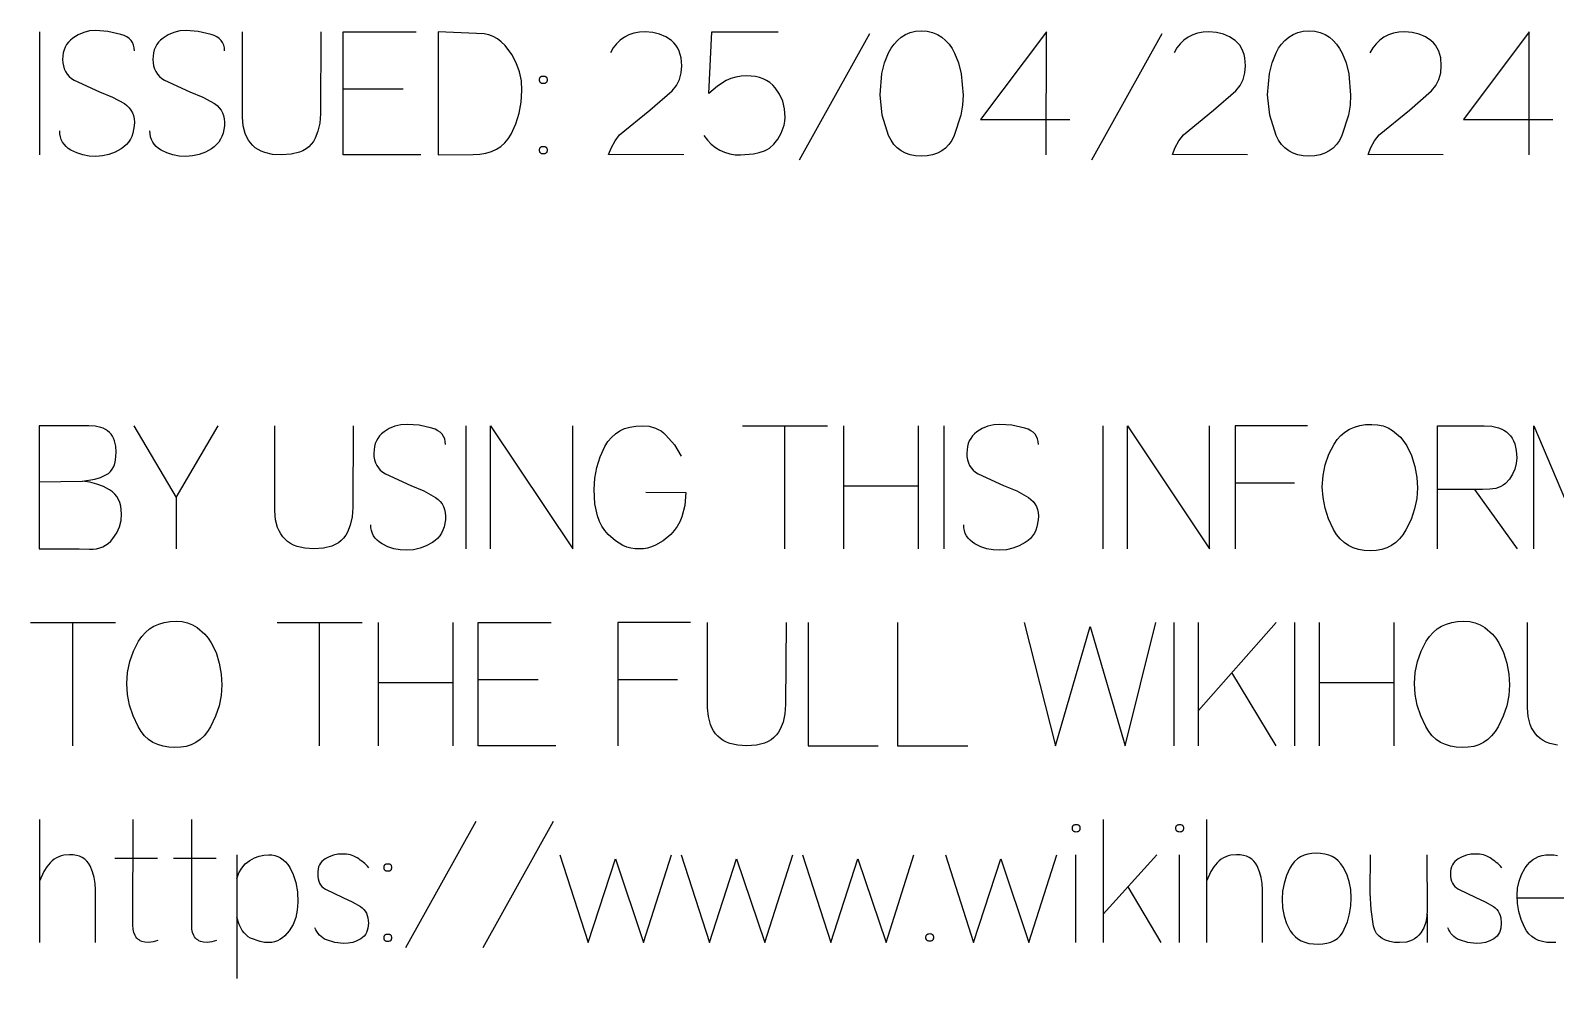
# Model space of a CAD drawing. Extents: x -1220 to 1220, y -1930 to 4067.
# Drawn here: x -704 to 213, y 2787 to 3357 of the extents above; entities that cross this region are included whole.
import ezdxf

# ---------------------------------------------------------------- set-up
doc = ezdxf.new("R2010")
doc.units = 0
doc.layers.add('TC', color=220, linetype='CONTINUOUS')

msp = doc.modelspace()

# ---------------------------------------------------------------- linework, layer by layer
at = {"layer": 'TC'}
for p, q in [((-698.19, 3355.9, 0), (-698.19, 3281.9, 0)), ((-199.11, 3354.74, 0), (-241.5, 3278.83, 0)), ((-23.31, 3354.74, 0), (-65.7, 3278.83, 0)), ((-479.57, 3321.54, 0), (-515.72, 3321.54, 0)), ((-132.3, 3303.25, 0), (-78.6, 3303.25, 0)), ((158.1, 3303.25, 0), (211.8, 3303.25, 0)), ((-441.83, 3119.1, 0), (-441.83, 3045.1, 0)), ((-275.54, 3119.1, 0), (-224.38, 3119.1, 0)), ((-250.28, 3119.1, 0), (-250.28, 3045.1, 0)), ((-214.76, 3119.1, 0), (-214.76, 3045.1, 0)), ((-169.62, 3045.1, 0), (-169.62, 3119.1, 0)), ((-154.5, 3119.1, 0), (-154.5, 3045.1, 0)), ((-58.83, 3119.1, 0), (-58.83, 3045.1, 0)), ((-169.62, 3082.84, 0), (-214.76, 3082.84, 0)), ((56.51, 3084.64, 0), (20.78, 3084.64, 0)), ((-616.15, 3075.86, 0), (-616.15, 3045.1, 0)), ((164.65, 3080.72, 0), (190.45, 3044.99, 0)), ((-703.68, 3000.7, 0), (-652.52, 3000.7, 0)), ((-678.42, 3000.7, 0), (-678.42, 2926.7, 0)), ((-555.37, 3000.7, 0), (-504.2, 3000.7, 0)), ((-530.1, 3000.7, 0), (-530.1, 2926.7, 0)), ((-494.58, 3000.7, 0), (-494.58, 2926.7, 0)), ((-449.44, 2926.7, 0), (-449.44, 3000.7, 0)), ((-16.12, 3000.7, 0), (-16.12, 2926.7, 0)), ((-1.32, 2947.95, 0), (45.41, 3000.7, 0)), ((-1.32, 2926.7, 0), (-1.32, 3000.7, 0)), ((56.4, 3000.7, 0), (56.4, 2926.7, 0)), ((71.31, 3000.7, 0), (71.31, 2926.7, 0)), ((116.45, 2926.7, 0), (116.45, 3000.7, 0)), ((-449.44, 2964.44, 0), (-494.58, 2964.44, 0)), ((-398.38, 2966.34, 0), (-434.54, 2966.34, 0)), ((-314.66, 2966.24, 0), (-350.39, 2966.24, 0)), ((45.41, 2926.7, 0), (18.77, 2970.68, 0)), ((116.45, 2964.44, 0), (71.31, 2964.44, 0)), ((-698.29, 2882.3, 0), (-698.29, 2808.3, 0)), ((-435.8, 2881.14, 0), (-478.2, 2805.23, 0)), ((-389.29, 2881.14, 0), (-431.68, 2805.23, 0)), ((-58.51, 2882.3, 0), (-58.51, 2808.3, 0)), ((3.54, 2882.3, 0), (3.54, 2808.3, 0)), ((-627.25, 2858.83, 0), (-652.94, 2858.83, 0)), ((-591.94, 2858.83, 0), (-617.63, 2858.83, 0)), ((-579.68, 2861.16, 0), (-579.68, 2786.73, 0)), ((-75.21, 2861.16, 0), (-75.21, 2808.3, 0)), ((-26.37, 2861.16, 0), (-58.51, 2825.42, 0)), ((-12.95, 2861.16, 0), (-12.95, 2808.3, 0)), ((-43.71, 2841.81, 0), (-23.84, 2808.3, 0)), ((136.22, 2825.32, 0), (136.22, 2808.3, 0))]:
    msp.add_line(p, q, dxfattribs=at)
for points in [[(-641.21, 3344.59), (-641.33, 3346.38), (-641.72, 3348.02), (-642.35, 3349.49), (-643.24, 3350.8), (-644.39, 3351.95), (-645.79, 3352.93), (-647.44, 3353.76), (-649.35, 3354.42), (-657.12, 3356.16), (-664.36, 3356.74), (-668.12, 3356.46), (-671.68, 3355.61), (-675.04, 3354.19), (-678.21, 3352.2), (-679.64, 3351.03), (-680.89, 3349.73), (-681.94, 3348.32), (-682.81, 3346.78), (-683.48, 3345.12), (-683.96, 3343.34), (-684.34, 3339.41), (-684.23, 3337.34), (-683.9, 3335.42), (-683.36, 3333.64), (-682.59, 3332.01), (-681.61, 3330.52), (-680.41, 3329.18), (-679, 3327.98), (-677.36, 3326.93), (-662.14, 3319.96), (-654.29, 3316.68), (-647.23, 3312.77), (-645.68, 3311.63), (-644.37, 3310.34), (-643.28, 3308.9), (-642.42, 3307.3), (-641.8, 3305.54), (-641.41, 3303.63), (-641.24, 3301.56), (-641.31, 3299.34), (-642.08, 3295.03), (-642.76, 3293.1), (-643.64, 3291.31), (-644.72, 3289.66), (-645.99, 3288.16), (-647.46, 3286.81), (-649.14, 3285.6), (-652.75, 3283.65), (-656.51, 3282.24), (-660.41, 3281.38), (-664.46, 3281.05), (-668.45, 3281.25), (-672.26, 3281.95), (-675.9, 3283.15), (-679.37, 3284.86), (-680.96, 3285.89), (-682.33, 3287.05), (-683.49, 3288.31), (-684.44, 3289.7), (-685.18, 3291.19), (-685.71, 3292.81), (-686.03, 3294.54), (-686.14, 3296.38)], [(-586.98, 3344.59), (-587.1, 3346.38), (-587.48, 3348.02), (-588.12, 3349.49), (-589.01, 3350.8), (-590.16, 3351.95), (-591.55, 3352.93), (-593.21, 3353.76), (-595.12, 3354.42), (-602.89, 3356.16), (-610.13, 3356.74), (-613.89, 3356.46), (-617.45, 3355.61), (-620.81, 3354.19), (-623.98, 3352.2), (-625.41, 3351.03), (-626.66, 3349.73), (-627.71, 3348.32), (-628.57, 3346.78), (-629.25, 3345.12), (-629.72, 3343.34), (-630.11, 3339.41), (-630, 3337.34), (-629.67, 3335.42), (-629.13, 3333.64), (-628.36, 3332.01), (-627.38, 3330.52), (-626.18, 3329.18), (-624.77, 3327.98), (-623.13, 3326.93), (-607.91, 3319.96), (-600.06, 3316.68), (-593, 3312.77), (-591.45, 3311.63), (-590.13, 3310.34), (-589.05, 3308.9), (-588.19, 3307.3), (-587.57, 3305.54), (-587.17, 3303.63), (-587.01, 3301.56), (-587.08, 3299.34), (-587.85, 3295.03), (-588.53, 3293.1), (-589.41, 3291.31), (-590.48, 3289.66), (-591.76, 3288.16), (-593.23, 3286.81), (-594.9, 3285.6), (-598.52, 3283.65), (-602.28, 3282.24), (-606.18, 3281.38), (-610.23, 3281.05), (-614.22, 3281.25), (-618.03, 3281.95), (-621.67, 3283.15), (-625.14, 3284.86), (-626.72, 3285.89), (-628.1, 3287.05), (-629.26, 3288.31), (-630.21, 3289.7), (-630.95, 3291.19), (-631.48, 3292.81), (-631.8, 3294.54), (-631.9, 3296.38)], [(-529.04, 3355.9), (-529.36, 3306.64), (-529.75, 3301.05), (-530.79, 3296.14), (-532.49, 3291.91), (-533.59, 3290.04), (-534.86, 3288.35), (-536.29, 3286.84), (-537.96, 3285.53), (-539.85, 3284.42), (-541.97, 3283.51), (-546.89, 3282.3), (-552.72, 3281.9), (-558.11, 3282.26), (-562.79, 3283.33), (-564.87, 3284.13), (-566.78, 3285.11), (-568.51, 3286.27), (-570.06, 3287.61), (-571.44, 3289.12), (-572.65, 3290.82), (-573.67, 3292.69), (-574.53, 3294.74), (-575.71, 3299.38), (-576.19, 3304.73), (-576.19, 3355.9)], [(-469, 3281.9), (-515.72, 3281.9), (-515.72, 3355.9), (-471.75, 3355.9)], [(-310.85, 3282), (-355.99, 3282.11), (-354.34, 3286.46), (-352.13, 3290.44), (-349.37, 3294.02), (-331.25, 3308.86), (-317.83, 3320.48), (-315.28, 3323.73), (-313.47, 3327.33), (-312.38, 3331.29), (-312.01, 3335.6), (-312.4, 3340.27), (-312.89, 3342.39), (-313.57, 3344.35), (-314.45, 3346.17), (-315.52, 3347.83), (-316.79, 3349.35), (-318.25, 3350.72), (-321.57, 3352.99), (-325.31, 3354.6), (-329.45, 3355.58), (-334, 3355.9), (-337.52, 3355.7), (-340.78, 3355.11), (-343.78, 3354.13), (-346.53, 3352.75), (-349.02, 3350.99), (-351.25, 3348.82), (-353.22, 3346.27), (-354.93, 3343.32)], [(-298.69, 3293.63), (-296.57, 3290.88), (-294.26, 3288.5), (-291.77, 3286.48), (-289.1, 3284.83), (-286.25, 3283.55), (-283.21, 3282.63), (-280, 3282.08), (-276.6, 3281.9), (-268.88, 3282.53), (-265.42, 3283.33), (-262.22, 3284.44), (-260.7, 3285.18), (-259.26, 3286.09), (-256.59, 3288.4), (-254.23, 3291.37), (-252.18, 3295.01), (-250.43, 3299.82), (-250, 3302.18), (-249.85, 3304.52), (-250.22, 3309.6), (-251.33, 3314.25), (-253.18, 3318.48), (-255.77, 3322.28), (-257.34, 3323.97), (-259.06, 3325.43), (-260.96, 3326.66), (-263.01, 3327.67), (-265.24, 3328.46), (-267.63, 3329.02), (-272.9, 3329.47), (-276.29, 3329.29), (-279.48, 3328.76), (-282.47, 3327.87), (-285.27, 3326.62), (-290.58, 3323.29), (-295.73, 3318.79), (-293.94, 3355.9), (-253.98, 3355.9)], [(-92.87, 3281.9), (-92.76, 3356), (-132.3, 3303.25)], [(28.18, 3282), (-16.96, 3282.11), (-15.31, 3286.46), (-13.11, 3290.44), (-10.34, 3294.02), (7.77, 3308.86), (21.2, 3320.48), (23.74, 3323.73), (25.56, 3327.33), (26.65, 3331.29), (27.01, 3335.6), (26.62, 3340.27), (26.14, 3342.39), (25.45, 3344.35), (24.58, 3346.17), (23.5, 3347.83), (22.24, 3349.35), (20.78, 3350.72), (17.45, 3352.99), (13.72, 3354.6), (9.58, 3355.58), (5.02, 3355.9), (1.51, 3355.7), (-1.76, 3355.11), (-4.76, 3354.13), (-7.5, 3352.75), (-9.99, 3350.99), (-12.22, 3348.82), (-14.19, 3346.27), (-15.91, 3343.32)], [(145.94, 3282), (100.8, 3282.11), (102.45, 3286.46), (104.66, 3290.44), (107.42, 3294.02), (125.54, 3308.86), (138.96, 3320.48), (141.51, 3323.73), (143.32, 3327.33), (144.41, 3331.29), (144.78, 3335.6), (144.39, 3340.27), (143.9, 3342.39), (143.22, 3344.35), (142.34, 3346.17), (141.27, 3347.83), (140, 3349.35), (138.54, 3350.72), (135.22, 3352.99), (131.48, 3354.6), (127.34, 3355.58), (122.79, 3355.9), (119.27, 3355.7), (116.01, 3355.11), (113.01, 3354.13), (110.26, 3352.75), (107.77, 3350.99), (105.54, 3348.82), (103.57, 3346.27), (101.86, 3343.32)], [(197.53, 3281.9), (197.64, 3356), (158.1, 3303.25)], [(-698.4, 3119.1), (-698.4, 3045.1), (-674.51, 3045.1), (-668.27, 3044.89), (-666.06, 3044.92), (-663.98, 3045.17), (-662.02, 3045.63), (-660.18, 3046.31), (-658.48, 3047.22), (-656.89, 3048.34), (-655.44, 3049.67), (-654.1, 3051.23), (-651.84, 3054.7), (-650.22, 3058.34), (-649.25, 3062.15), (-648.92, 3066.14), (-649.37, 3070.8), (-649.94, 3072.87), (-650.72, 3074.75), (-651.73, 3076.46), (-652.97, 3077.99), (-654.43, 3079.34), (-656.11, 3080.51), (-659.83, 3082.5), (-663.78, 3084.03), (-667.97, 3085.09), (-672.39, 3085.69)], [(-698.4, 3085.38), (-672.39, 3085.69), (-664.91, 3086.91), (-661.51, 3088.03), (-658.33, 3089.5), (-656.87, 3090.45), (-655.6, 3091.62), (-654.53, 3093), (-653.66, 3094.6), (-652.97, 3096.41), (-652.49, 3098.44), (-652.1, 3103.14), (-652.35, 3106.88), (-653.13, 3110.12), (-653.71, 3111.55), (-654.42, 3112.86), (-655.25, 3114.05), (-656.22, 3115.11), (-657.31, 3116.04), (-658.54, 3116.85), (-659.89, 3117.54), (-661.37, 3118.1), (-664.72, 3118.85), (-668.59, 3119.1), (-698.4, 3119.1)], [(-641.52, 3119.1), (-616.15, 3075.86), (-590.89, 3119.1)], [(-509.59, 3119.1), (-509.91, 3069.84), (-510.29, 3064.25), (-511.34, 3059.34), (-513.04, 3055.11), (-514.14, 3053.24), (-515.41, 3051.55), (-516.84, 3050.04), (-518.51, 3048.73), (-520.4, 3047.62), (-522.52, 3046.71), (-527.44, 3045.5), (-533.27, 3045.1), (-538.66, 3045.46), (-543.34, 3046.53), (-545.42, 3047.33), (-547.33, 3048.31), (-549.06, 3049.47), (-550.61, 3050.81), (-551.99, 3052.32), (-553.19, 3054.02), (-554.22, 3055.89), (-555.08, 3057.94), (-556.26, 3062.58), (-556.74, 3067.93), (-556.74, 3119.1)], [(-454.09, 3107.79), (-454.22, 3109.58), (-454.6, 3111.22), (-455.24, 3112.69), (-456.13, 3114), (-457.27, 3115.15), (-458.67, 3116.13), (-460.33, 3116.96), (-462.23, 3117.62), (-470, 3119.36), (-477.24, 3119.94), (-481, 3119.66), (-484.57, 3118.81), (-487.93, 3117.39), (-491.09, 3115.4), (-492.53, 3114.23), (-493.78, 3112.93), (-494.83, 3111.52), (-495.69, 3109.98), (-496.36, 3108.32), (-496.84, 3106.54), (-497.22, 3102.61), (-497.12, 3100.54), (-496.79, 3098.62), (-496.24, 3096.84), (-495.48, 3095.21), (-494.5, 3093.72), (-493.3, 3092.38), (-491.88, 3091.18), (-490.25, 3090.13), (-475.02, 3083.16), (-467.18, 3079.88), (-460.12, 3075.97), (-458.57, 3074.83), (-457.25, 3073.54), (-456.16, 3072.1), (-455.31, 3070.5), (-454.68, 3068.74), (-454.29, 3066.83), (-454.13, 3064.76), (-454.2, 3062.54), (-454.97, 3058.23), (-455.65, 3056.3), (-456.52, 3054.51), (-457.6, 3052.86), (-458.88, 3051.36), (-460.35, 3050.01), (-462.02, 3048.8), (-465.64, 3046.85), (-469.4, 3045.44), (-473.3, 3044.58), (-477.35, 3044.25), (-481.33, 3044.45), (-485.15, 3045.15), (-488.79, 3046.35), (-492.26, 3048.06), (-493.84, 3049.09), (-495.22, 3050.25), (-496.38, 3051.51), (-497.33, 3052.9), (-498.07, 3054.39), (-498.6, 3056.01), (-498.92, 3057.74), (-499.02, 3059.58)], [(-427.03, 3045.1), (-427.03, 3119.1), (-377.56, 3045.1), (-377.56, 3119.1)], [(-333.58, 3079.14), (-309.48, 3079.03), (-310.21, 3071.23), (-311.99, 3064.42), (-313.27, 3061.38), (-314.81, 3058.6), (-316.61, 3056.06), (-318.67, 3053.77), (-323.11, 3049.97), (-327.74, 3047.24), (-330.13, 3046.28), (-332.57, 3045.58), (-335.06, 3045.15), (-337.6, 3044.99), (-340.13, 3045.11), (-342.61, 3045.5), (-345.03, 3046.16), (-347.4, 3047.11), (-351.97, 3049.83), (-356.31, 3053.66), (-358.29, 3056.01), (-360.01, 3058.65), (-361.46, 3061.6), (-362.65, 3064.84), (-364.24, 3072.23), (-364.76, 3080.83), (-364.36, 3087.48), (-363.13, 3093.99), (-361.08, 3100.37), (-358.21, 3106.62), (-356.4, 3109.55), (-354.32, 3112.08), (-351.95, 3114.23), (-349.3, 3115.98), (-346.38, 3117.35), (-343.17, 3118.32), (-339.68, 3118.9), (-335.9, 3119.1), (-331.68, 3118.75), (-327.87, 3117.7), (-326.13, 3116.91), (-324.49, 3115.95), (-322.95, 3114.81), (-321.53, 3113.5), (-316.45, 3107.52), (-312.44, 3100.81)], [(-97.52, 3107.79), (-97.65, 3109.58), (-98.03, 3111.22), (-98.66, 3112.69), (-99.55, 3114), (-100.7, 3115.15), (-102.1, 3116.13), (-103.75, 3116.96), (-105.66, 3117.62), (-113.43, 3119.36), (-120.67, 3119.94), (-124.43, 3119.66), (-127.99, 3118.81), (-131.35, 3117.39), (-134.52, 3115.4), (-135.96, 3114.23), (-137.2, 3112.93), (-138.26, 3111.52), (-139.12, 3109.98), (-139.79, 3108.32), (-140.27, 3106.54), (-140.65, 3102.61), (-140.54, 3100.54), (-140.21, 3098.62), (-139.67, 3096.84), (-138.91, 3095.21), (-137.92, 3093.72), (-136.73, 3092.38), (-135.31, 3091.18), (-133.67, 3090.13), (-118.45, 3083.16), (-110.6, 3079.88), (-103.54, 3075.97), (-102, 3074.83), (-100.68, 3073.54), (-99.59, 3072.1), (-98.73, 3070.5), (-98.11, 3068.74), (-97.72, 3066.83), (-97.56, 3064.76), (-97.62, 3062.54), (-98.39, 3058.23), (-99.07, 3056.3), (-99.95, 3054.51), (-101.03, 3052.86), (-102.3, 3051.36), (-103.78, 3050.01), (-105.45, 3048.8), (-109.06, 3046.85), (-112.82, 3045.44), (-116.73, 3044.58), (-120.78, 3044.25), (-124.76, 3044.45), (-128.57, 3045.15), (-132.21, 3046.35), (-135.68, 3048.06), (-137.27, 3049.09), (-138.64, 3050.25), (-139.8, 3051.51), (-140.76, 3052.9), (-141.5, 3054.39), (-142.02, 3056.01), (-142.34, 3057.74), (-142.45, 3059.58)], [(-44.03, 3045.1), (-44.03, 3119.1), (5.45, 3045.1), (5.45, 3119.1)], [(64.33, 3119.1), (20.78, 3119.1), (20.78, 3045.1)], [(142.45, 3045.1), (142.45, 3119.1), (170.47, 3119.1), (175.08, 3118.8), (179.07, 3117.89), (180.84, 3117.21), (182.45, 3116.38), (183.91, 3115.4), (185.21, 3114.26), (186.37, 3112.98), (187.36, 3111.54), (188.21, 3109.96), (188.9, 3108.22), (189.82, 3104.29), (190.13, 3099.75), (189.85, 3096.34), (189.02, 3093.07), (187.63, 3089.94), (185.69, 3086.96), (183.33, 3084.41), (182.01, 3083.39), (180.59, 3082.55), (179.07, 3081.88), (177.46, 3081.39), (175.76, 3081.08), (173.96, 3080.94), (169.62, 3080.72), (164.65, 3080.72), (142.56, 3080.72)], [(200.49, 3045.1), (200.49, 3119.1), (230.09, 3049.12), (259.69, 3118.78), (259.69, 3045.1)], [(-387.81, 2926.7), (-434.54, 2926.7), (-434.54, 3000.7), (-390.56, 3000.7)], [(-306.83, 3000.7), (-350.39, 3000.7), (-350.39, 2926.7)], [(-249.32, 3000.7), (-249.64, 2951.44), (-250.03, 2945.85), (-251.07, 2940.94), (-252.77, 2936.71), (-253.87, 2934.84), (-255.14, 2933.15), (-256.57, 2931.64), (-258.24, 2930.33), (-260.13, 2929.22), (-262.25, 2928.31), (-267.17, 2927.1), (-273, 2926.7), (-278.39, 2927.06), (-283.07, 2928.13), (-285.15, 2928.93), (-287.06, 2929.91), (-288.79, 2931.07), (-290.34, 2932.41), (-291.72, 2933.92), (-292.93, 2935.62), (-293.95, 2937.49), (-294.81, 2939.54), (-295.99, 2944.18), (-296.47, 2949.53), (-296.47, 3000.7)], [(-236, 3000.7), (-236, 2926.7), (-193.82, 2926.7)], [(-182.2, 3000.7), (-182.2, 2926.7), (-140.02, 2926.7)], [(-106.19, 3000.7), (-87.16, 2926.7), (-66.33, 2998.48), (-45.4, 2926.7), (-26.9, 3000.7)], [(214.66, 2927.06), (209.98, 2928.13), (207.9, 2928.93), (205.99, 2929.91), (204.26, 2931.07), (202.71, 2932.41), (201.33, 2933.92), (200.13, 2935.62), (199.1, 2937.49), (198.24, 2939.54), (197.06, 2944.18), (196.58, 2949.53), (196.58, 3000.7)], [(-627.15, 2809.57), (-629.98, 2808.7), (-632.75, 2808.4), (-634.93, 2808.57), (-636.82, 2809.06), (-637.66, 2809.43), (-638.42, 2809.88), (-639.11, 2810.41), (-639.73, 2811.02), (-640.27, 2811.72), (-640.75, 2812.49), (-641.47, 2814.29), (-641.91, 2816.42), (-642.05, 2818.87), (-641.95, 2882.3)], [(-591.84, 2809.57), (-594.67, 2808.7), (-597.44, 2808.4), (-599.62, 2808.57), (-601.51, 2809.06), (-602.35, 2809.43), (-603.11, 2809.88), (-603.8, 2810.41), (-604.42, 2811.02), (-604.96, 2811.72), (-605.44, 2812.49), (-606.16, 2814.29), (-606.6, 2816.42), (-606.74, 2818.87), (-606.64, 2882.3)], [(-664.68, 2808.3), (-664.57, 2840.01), (-664.78, 2843.77), (-665.39, 2847.41), (-666.41, 2850.95), (-667.85, 2854.39), (-668.73, 2855.98), (-669.81, 2857.35), (-671.07, 2858.51), (-672.53, 2859.46), (-674.17, 2860.2), (-675.99, 2860.73), (-678.01, 2861.05), (-680.22, 2861.16), (-683.64, 2860.85), (-685.22, 2860.47), (-686.72, 2859.94), (-688.13, 2859.26), (-689.45, 2858.42), (-690.69, 2857.43), (-691.84, 2856.29), (-693.87, 2853.82), (-695.62, 2851.14), (-698.29, 2845.19)], [(-579.68, 2846.67), (-578.4, 2850.18), (-576.67, 2853.17), (-574.49, 2855.67), (-571.86, 2857.67), (-569, 2859.19), (-566.15, 2860.28), (-563.3, 2860.94), (-560.44, 2861.16), (-558.51, 2861.04), (-556.68, 2860.67), (-554.94, 2860.07), (-553.31, 2859.23), (-551.77, 2858.14), (-550.33, 2856.82), (-548.99, 2855.25), (-547.76, 2853.44), (-545.63, 2849.25), (-544.11, 2844.4), (-543.2, 2838.89), (-542.89, 2832.72), (-543.22, 2827.88), (-544.19, 2823.39), (-545.81, 2819.26), (-548.07, 2815.49), (-550.74, 2812.34), (-552.18, 2811.11), (-553.68, 2810.1), (-555.24, 2809.31), (-556.87, 2808.75), (-558.57, 2808.41), (-560.34, 2808.3), (-562.93, 2808.47), (-565.62, 2808.99), (-571.33, 2811.05), (-572.76, 2811.87), (-574.07, 2812.9), (-575.28, 2814.15), (-576.38, 2815.62), (-578.25, 2819.19), (-579.68, 2823.63)], [(-385.27, 2861.16), (-368.36, 2808.3), (-351.97, 2858.72), (-335.06, 2808.3), (-318.25, 2861.16)], [(-312.33, 2861.16), (-295.42, 2808.3), (-279.03, 2858.72), (-262.12, 2808.3), (-245.31, 2861.16)], [(-239.39, 2861.16), (-222.47, 2808.3), (-206.09, 2858.72), (-189.17, 2808.3), (-172.36, 2861.16)], [(-153.44, 2861.16), (-136.53, 2808.3), (-120.14, 2858.72), (-103.23, 2808.3), (-86.42, 2861.16)], [(37.16, 2808.3), (37.27, 2840.01), (37.06, 2843.77), (36.45, 2847.41), (35.42, 2850.95), (33.99, 2854.39), (33.1, 2855.98), (32.03, 2857.35), (30.76, 2858.51), (29.31, 2859.46), (27.67, 2860.2), (25.84, 2860.73), (23.83, 2861.05), (21.62, 2861.16), (18.2, 2860.85), (16.62, 2860.47), (15.12, 2859.94), (13.71, 2859.26), (12.38, 2858.42), (11.15, 2857.43), (9.99, 2856.29), (7.96, 2853.82), (6.21, 2851.14), (3.54, 2845.19)], [(136.11, 2861.16), (136.32, 2827.96), (136.12, 2824.12), (135.4, 2820.54), (134.16, 2817.2), (132.41, 2814.11), (131.33, 2812.75), (130.11, 2811.57), (128.74, 2810.57), (127.23, 2809.75), (125.57, 2809.12), (123.77, 2808.66), (119.72, 2808.3), (116.54, 2808.45), (113.71, 2808.91), (111.23, 2809.68), (109.1, 2810.76), (107.32, 2812.14), (106.56, 2812.95), (105.89, 2813.83), (104.81, 2815.83), (104.08, 2818.13), (102.49, 2828.15), (101.96, 2838.32), (102.18, 2861.16)], [(213.62, 2808.44), (211.06, 2808.3), (208.24, 2808.44), (205.64, 2808.88), (203.27, 2809.61), (201.12, 2810.62), (199.2, 2811.93), (197.5, 2813.53), (196.03, 2815.42), (194.78, 2817.6), (192.84, 2822.29), (191.45, 2827.04), (190.62, 2831.85), (190.34, 2836.74), (190.64, 2841.02), (191.56, 2845.19), (193.08, 2849.26), (195.2, 2853.23), (196.52, 2855.09), (197.99, 2856.7), (199.6, 2858.06), (201.36, 2859.17), (203.27, 2860.04), (205.33, 2860.66), (207.54, 2861.03), (209.9, 2861.16), (212.35, 2861.02), (214.65, 2860.63)], [(230.51, 2835.04), (190.24, 2835.04)]]:
    msp.add_lwpolyline(points, dxfattribs=at)
for points in [[(-458.43, 3355.9), (-458.43, 3281.9), (-437.39, 3282.11), (-433.45, 3282.35), (-429.82, 3282.96), (-426.5, 3283.95), (-423.49, 3285.31), (-420.79, 3287.04), (-418.4, 3289.15), (-416.32, 3291.63), (-414.56, 3294.48), (-411.73, 3300.67), (-409.72, 3307.09), (-408.51, 3313.73), (-408.11, 3320.59), (-408.49, 3326.39), (-409.64, 3331.95), (-411.56, 3337.28), (-414.24, 3342.37), (-418.32, 3347.77), (-420.56, 3349.91), (-422.93, 3351.7), (-425.45, 3353.11), (-428.09, 3354.16), (-430.88, 3354.84)], [(-167.92, 3356.53), (-164.38, 3356.3), (-161.16, 3355.58), (-158.25, 3354.39), (-155.66, 3352.73), (-153.36, 3350.75), (-151.3, 3348.5), (-149.5, 3345.99), (-147.94, 3343.21), (-145.54, 3337.24), (-144.03, 3330.74), (-142.87, 3317.95), (-143.2, 3311.86), (-144.19, 3305.76), (-148.16, 3293.53), (-149.6, 3290.65), (-151.33, 3288.16), (-153.36, 3286.06), (-155.69, 3284.33), (-158.31, 3282.99), (-161.22, 3282.03), (-164.42, 3281.46), (-167.92, 3281.26), (-171.4, 3281.46), (-174.58, 3282.04), (-177.48, 3283), (-180.08, 3284.36), (-182.39, 3286.1), (-184.42, 3288.22), (-186.15, 3290.73), (-187.59, 3293.63), (-191.47, 3305.92), (-192.77, 3318.05), (-191.71, 3330.84), (-190.12, 3337.35), (-187.69, 3343.32), (-186.15, 3346.05), (-184.36, 3348.53), (-182.34, 3350.75), (-180.08, 3352.73), (-177.5, 3354.39), (-174.61, 3355.58), (-171.42, 3356.3)], [(65.18, 3356.53), (68.72, 3356.3), (71.94, 3355.58), (74.85, 3354.39), (77.44, 3352.73), (79.74, 3350.75), (81.8, 3348.5), (83.6, 3345.99), (85.16, 3343.21), (87.56, 3337.24), (89.07, 3330.74), (90.23, 3317.95), (89.9, 3311.86), (88.91, 3305.76), (84.94, 3293.53), (83.5, 3290.65), (81.77, 3288.16), (79.74, 3286.06), (77.41, 3284.33), (74.79, 3282.99), (71.88, 3282.03), (68.68, 3281.46), (65.18, 3281.26), (61.7, 3281.46), (58.52, 3282.04), (55.62, 3283), (53.02, 3284.36), (50.71, 3286.1), (48.68, 3288.22), (46.95, 3290.73), (45.51, 3293.63), (41.63, 3305.92), (40.33, 3318.05), (41.39, 3330.84), (42.98, 3337.35), (45.41, 3343.32), (46.95, 3346.05), (48.74, 3348.53), (50.76, 3350.75), (53.02, 3352.73), (55.6, 3354.39), (58.49, 3355.58), (61.68, 3356.3)], [(-395.32, 3329.36), (-394.77, 3329.33), (-394.3, 3329.23), (-394.09, 3329.15), (-393.9, 3329.05), (-393.73, 3328.94), (-393.57, 3328.81), (-393.44, 3328.66), (-393.32, 3328.5), (-393.22, 3328.32), (-393.14, 3328.12), (-393.03, 3327.67), (-392.99, 3327.14), (-393.03, 3326.6), (-393.14, 3326.13), (-393.22, 3325.92), (-393.32, 3325.73), (-393.44, 3325.56), (-393.57, 3325.4), (-393.73, 3325.26), (-393.9, 3325.15), (-394.09, 3325.05), (-394.3, 3324.96), (-394.77, 3324.86), (-395.32, 3324.82), (-395.84, 3324.86), (-396.29, 3324.96), (-396.49, 3325.05), (-396.67, 3325.15), (-396.83, 3325.26), (-396.98, 3325.4), (-397.11, 3325.56), (-397.22, 3325.73), (-397.32, 3325.92), (-397.4, 3326.13), (-397.5, 3326.6), (-397.54, 3327.14), (-397.5, 3327.67), (-397.4, 3328.12), (-397.32, 3328.32), (-397.22, 3328.5), (-397.11, 3328.66), (-396.98, 3328.81), (-396.83, 3328.94), (-396.67, 3329.05), (-396.49, 3329.15), (-396.29, 3329.23), (-395.84, 3329.33)], [(-395.32, 3287.08), (-394.77, 3287.04), (-394.3, 3286.94), (-394.09, 3286.86), (-393.9, 3286.77), (-393.73, 3286.65), (-393.57, 3286.52), (-393.44, 3286.38), (-393.32, 3286.21), (-393.22, 3286.03), (-393.14, 3285.83), (-393.03, 3285.38), (-392.99, 3284.86), (-393.03, 3284.31), (-393.14, 3283.84), (-393.22, 3283.63), (-393.32, 3283.44), (-393.44, 3283.27), (-393.57, 3283.11), (-393.73, 3282.98), (-393.9, 3282.86), (-394.09, 3282.76), (-394.3, 3282.68), (-394.77, 3282.57), (-395.32, 3282.53), (-395.84, 3282.57), (-396.29, 3282.68), (-396.49, 3282.76), (-396.67, 3282.86), (-396.83, 3282.98), (-396.98, 3283.11), (-397.11, 3283.27), (-397.22, 3283.44), (-397.32, 3283.63), (-397.4, 3283.84), (-397.5, 3284.31), (-397.54, 3284.86), (-397.5, 3285.38), (-397.4, 3285.83), (-397.32, 3286.03), (-397.22, 3286.21), (-397.11, 3286.38), (-396.98, 3286.52), (-396.83, 3286.65), (-396.67, 3286.77), (-396.49, 3286.86), (-396.29, 3286.94), (-395.84, 3287.04)], [(102.92, 3119.94), (106.48, 3119.71), (109.76, 3119.02), (112.77, 3117.86), (115.5, 3116.24), (120.2, 3112.15), (122.19, 3109.72), (123.95, 3107.05), (126.86, 3101.15), (128.82, 3094.68), (130, 3088.05), (130.4, 3081.68), (129.97, 3075.39), (128.68, 3069.1), (126.54, 3062.81), (123.53, 3056.52), (121.71, 3053.57), (119.65, 3051.01), (117.34, 3048.85), (114.78, 3047.08), (111.98, 3045.71), (108.92, 3044.72), (105.62, 3044.13), (102.07, 3043.94), (98.39, 3044.14), (94.98, 3044.74), (91.83, 3045.74), (88.93, 3047.13), (86.3, 3048.93), (83.93, 3051.13), (81.82, 3053.73), (79.98, 3056.73), (77.02, 3063.13), (74.9, 3069.55), (73.63, 3075.97), (73.21, 3082.42), (73.65, 3089.17), (74.98, 3095.68), (77.19, 3101.96), (80.29, 3108), (82.22, 3110.8), (84.4, 3113.23), (86.84, 3115.28), (89.54, 3116.96), (92.5, 3118.27), (95.71, 3119.2), (99.19, 3119.76)], [(-616.05, 3001.54), (-612.49, 3001.31), (-609.2, 3000.62), (-606.2, 2999.46), (-603.47, 2997.84), (-598.76, 2993.75), (-596.77, 2991.32), (-595.01, 2988.65), (-592.1, 2982.75), (-590.15, 2976.28), (-588.96, 2969.65), (-588.56, 2963.28), (-588.99, 2956.99), (-590.28, 2950.7), (-592.43, 2944.41), (-595.43, 2938.12), (-597.25, 2935.17), (-599.31, 2932.61), (-601.62, 2930.45), (-604.18, 2928.68), (-606.99, 2927.31), (-610.04, 2926.32), (-613.34, 2925.73), (-616.89, 2925.54), (-620.57, 2925.74), (-623.98, 2926.34), (-627.14, 2927.34), (-630.03, 2928.73), (-632.66, 2930.53), (-635.03, 2932.73), (-637.14, 2935.33), (-638.99, 2938.33), (-641.95, 2944.73), (-644.06, 2951.15), (-645.33, 2957.57), (-645.75, 2964.02), (-645.31, 2970.77), (-643.98, 2977.28), (-641.77, 2983.56), (-638.67, 2989.6), (-636.74, 2992.4), (-634.56, 2994.83), (-632.12, 2996.88), (-629.42, 2998.56), (-626.46, 2999.87), (-623.25, 3000.8), (-619.78, 3001.36)], [(158.31, 3001.54), (161.87, 3001.31), (165.15, 3000.62), (168.16, 2999.46), (170.89, 2997.84), (175.59, 2993.75), (177.59, 2991.32), (179.35, 2988.65), (182.25, 2982.75), (184.21, 2976.28), (185.4, 2969.65), (185.8, 2963.28), (185.37, 2956.99), (184.08, 2950.7), (181.93, 2944.41), (178.92, 2938.12), (177.11, 2935.17), (175.05, 2932.61), (172.73, 2930.45), (170.18, 2928.68), (167.37, 2927.31), (164.32, 2926.32), (161.01, 2925.73), (157.46, 2925.54), (153.79, 2925.74), (150.37, 2926.34), (147.22, 2927.34), (144.33, 2928.73), (141.7, 2930.53), (139.33, 2932.73), (137.22, 2935.33), (135.37, 2938.33), (132.41, 2944.73), (130.3, 2951.15), (129.03, 2957.57), (128.6, 2964.02), (129.05, 2970.77), (130.37, 2977.28), (132.59, 2983.56), (135.69, 2989.6), (137.61, 2992.4), (139.8, 2994.83), (142.24, 2996.88), (144.94, 2998.56), (147.89, 2999.87), (151.11, 3000.8), (154.58, 3001.36)], [(-74.79, 2879.34), (-74.27, 2879.3), (-73.82, 2879.2), (-73.62, 2879.12), (-73.44, 2879.03), (-73.27, 2878.91), (-73.13, 2878.78), (-73, 2878.64), (-72.88, 2878.47), (-72.79, 2878.29), (-72.71, 2878.09), (-72.61, 2877.64), (-72.57, 2877.12), (-72.61, 2876.57), (-72.71, 2876.1), (-72.79, 2875.89), (-72.88, 2875.7), (-73, 2875.53), (-73.13, 2875.37), (-73.27, 2875.24), (-73.44, 2875.12), (-73.62, 2875.02), (-73.82, 2874.94), (-74.27, 2874.83), (-74.79, 2874.79), (-75.34, 2874.83), (-75.81, 2874.94), (-76.02, 2875.02), (-76.21, 2875.12), (-76.38, 2875.24), (-76.53, 2875.37), (-76.67, 2875.53), (-76.79, 2875.7), (-76.89, 2875.89), (-76.97, 2876.1), (-77.08, 2876.57), (-77.12, 2877.12), (-77.08, 2877.64), (-76.97, 2878.09), (-76.89, 2878.29), (-76.79, 2878.47), (-76.67, 2878.64), (-76.53, 2878.78), (-76.38, 2878.91), (-76.21, 2879.03), (-76.02, 2879.12), (-75.81, 2879.2), (-75.34, 2879.3)], [(-12.52, 2879.34), (-12, 2879.3), (-11.55, 2879.2), (-11.35, 2879.12), (-11.17, 2879.03), (-11.01, 2878.91), (-10.86, 2878.78), (-10.73, 2878.64), (-10.62, 2878.47), (-10.52, 2878.29), (-10.44, 2878.09), (-10.34, 2877.64), (-10.3, 2877.12), (-10.34, 2876.57), (-10.44, 2876.1), (-10.52, 2875.89), (-10.62, 2875.7), (-10.73, 2875.53), (-10.86, 2875.37), (-11.01, 2875.24), (-11.17, 2875.12), (-11.35, 2875.02), (-11.55, 2874.94), (-12, 2874.83), (-12.52, 2874.79), (-13.07, 2874.83), (-13.54, 2874.94), (-13.75, 2875.02), (-13.94, 2875.12), (-14.11, 2875.24), (-14.27, 2875.37), (-14.41, 2875.53), (-14.52, 2875.7), (-14.62, 2875.89), (-14.71, 2876.1), (-14.81, 2876.57), (-14.85, 2877.12), (-14.81, 2877.64), (-14.71, 2878.09), (-14.62, 2878.29), (-14.52, 2878.47), (-14.41, 2878.64), (-14.27, 2878.78), (-14.11, 2878.91), (-13.94, 2879.03), (-13.75, 2879.12), (-13.54, 2879.2), (-13.07, 2879.3)], [(69.51, 2862.11), (66.88, 2861.97), (64.44, 2861.55), (62.19, 2860.84), (60.13, 2859.86), (58.25, 2858.6), (56.57, 2857.05), (55.07, 2855.23), (53.76, 2853.12), (51.68, 2848.58), (50.19, 2843.95), (49.3, 2839.23), (49, 2834.41), (49.3, 2829.18), (50.22, 2824.29), (51.74, 2819.72), (53.86, 2815.49), (55.21, 2813.58), (56.78, 2811.93), (58.56, 2810.53), (60.55, 2809.38), (62.76, 2808.49), (65.18, 2807.86), (70.67, 2807.35), (73.46, 2807.49), (76.02, 2807.91), (78.34, 2808.61), (80.42, 2809.59), (82.28, 2810.86), (83.89, 2812.4), (85.28, 2814.23), (86.42, 2816.33), (88.27, 2820.89), (89.6, 2825.56), (90.39, 2830.35), (90.65, 2835.26), (90.34, 2840.22), (89.41, 2844.96), (87.86, 2849.47), (85.68, 2853.76), (84.34, 2855.71), (82.81, 2857.41), (81.08, 2858.85), (79.16, 2860.02), (77.04, 2860.93), (74.72, 2861.59), (72.21, 2861.98)], [(-488.87, 2855.76), (-488.33, 2855.73), (-487.86, 2855.63), (-487.65, 2855.55), (-487.46, 2855.45), (-487.28, 2855.34), (-487.13, 2855.21), (-486.99, 2855.06), (-486.87, 2854.9), (-486.77, 2854.72), (-486.69, 2854.52), (-486.58, 2854.07), (-486.55, 2853.54), (-486.58, 2853), (-486.69, 2852.53), (-486.77, 2852.32), (-486.87, 2852.13), (-486.99, 2851.96), (-487.13, 2851.8), (-487.28, 2851.66), (-487.46, 2851.55), (-487.65, 2851.45), (-487.86, 2851.36), (-488.33, 2851.26), (-488.87, 2851.22), (-489.39, 2851.26), (-489.84, 2851.36), (-490.04, 2851.45), (-490.23, 2851.55), (-490.39, 2851.66), (-490.54, 2851.8), (-490.67, 2851.96), (-490.78, 2852.13), (-490.88, 2852.32), (-490.95, 2852.53), (-491.06, 2853), (-491.09, 2853.54), (-491.06, 2854.07), (-490.95, 2854.52), (-490.88, 2854.72), (-490.78, 2854.9), (-490.67, 2855.06), (-490.54, 2855.21), (-490.39, 2855.34), (-490.23, 2855.45), (-490.04, 2855.55), (-489.84, 2855.63), (-489.39, 2855.73)], [(-488.87, 2813.48), (-488.33, 2813.44), (-487.86, 2813.34), (-487.65, 2813.26), (-487.46, 2813.17), (-487.28, 2813.05), (-487.13, 2812.92), (-486.99, 2812.78), (-486.87, 2812.61), (-486.77, 2812.43), (-486.69, 2812.23), (-486.58, 2811.78), (-486.55, 2811.26), (-486.58, 2810.71), (-486.69, 2810.24), (-486.77, 2810.03), (-486.87, 2809.84), (-486.99, 2809.67), (-487.13, 2809.51), (-487.28, 2809.38), (-487.46, 2809.26), (-487.65, 2809.16), (-487.86, 2809.08), (-488.33, 2808.97), (-488.87, 2808.93), (-489.39, 2808.97), (-489.84, 2809.08), (-490.04, 2809.16), (-490.23, 2809.26), (-490.39, 2809.38), (-490.54, 2809.51), (-490.67, 2809.67), (-490.78, 2809.84), (-490.88, 2810.03), (-490.95, 2810.24), (-491.06, 2810.71), (-491.09, 2811.26), (-491.06, 2811.78), (-490.95, 2812.23), (-490.88, 2812.43), (-490.78, 2812.61), (-490.67, 2812.78), (-490.54, 2812.92), (-490.39, 2813.05), (-490.23, 2813.17), (-490.04, 2813.26), (-489.84, 2813.34), (-489.39, 2813.44)], [(-162.85, 2813.69), (-162.33, 2813.66), (-161.88, 2813.55), (-161.68, 2813.47), (-161.5, 2813.38), (-161.33, 2813.27), (-161.19, 2813.14), (-161.06, 2812.99), (-160.94, 2812.82), (-160.85, 2812.64), (-160.77, 2812.44), (-160.67, 2811.99), (-160.63, 2811.47), (-160.67, 2810.93), (-160.77, 2810.45), (-160.85, 2810.24), (-160.94, 2810.05), (-161.06, 2809.88), (-161.19, 2809.73), (-161.33, 2809.59), (-161.5, 2809.47), (-161.68, 2809.37), (-161.88, 2809.29), (-162.33, 2809.18), (-162.85, 2809.14), (-163.4, 2809.18), (-163.87, 2809.29), (-164.08, 2809.37), (-164.27, 2809.47), (-164.44, 2809.59), (-164.59, 2809.73), (-164.73, 2809.88), (-164.85, 2810.05), (-164.95, 2810.24), (-165.03, 2810.45), (-165.14, 2810.93), (-165.18, 2811.47), (-165.14, 2811.99), (-165.03, 2812.44), (-164.95, 2812.64), (-164.85, 2812.82), (-164.73, 2812.99), (-164.59, 2813.14), (-164.44, 2813.27), (-164.27, 2813.38), (-164.08, 2813.47), (-163.87, 2813.55), (-163.4, 2813.66)]]:
    msp.add_lwpolyline(points, close=True, dxfattribs=at)
for points in [[(-500.18, 2853.33, 0.07263), (-507.27, 2859.25), (-509.17, 2860.27), (-511.28, 2861), (-513.61, 2861.43), (-516.15, 2861.58), (-518.89, 2861.4), (-521.51, 2860.87), (-524.02, 2859.97), (-526.4, 2858.72), (-527.49, 2857.96), (-528.44, 2857.08), (-529.24, 2856.09), (-529.89, 2855), (-530.4, 2853.79), (-530.76, 2852.48), (-530.98, 2851.06), (-530.98, 2848.02), (-530.76, 2846.62), (-530.38, 2845.33), (-529.86, 2844.14), (-529.19, 2843.05), (-528.38, 2842.07), (-527.41, 2841.2), (-526.3, 2840.44), (-515.83, 2835.36), (-510.28, 2832.9), (-505.26, 2829.97), (-504.14, 2829.14), (-503.18, 2828.2), (-502.36, 2827.14), (-501.69, 2825.95), (-501.17, 2824.65), (-500.8, 2823.23), (-500.5, 2820.03), (-500.79, 2816.94), (-501.14, 2815.57), (-501.64, 2814.32), (-502.28, 2813.2), (-503.06, 2812.18), (-503.98, 2811.29), (-505.05, 2810.52), (-507.37, 2809.32), (-509.88, 2808.46), (-512.6, 2807.94), (-515.51, 2807.77), (-520.64, 2808.3), (-525.66, 2809.88, -0.205712), (-532.64, 2817.28)], [(181.14, 2853.33, 0.07263), (174.06, 2859.25), (172.16, 2860.27), (170.04, 2861), (167.72, 2861.43), (165.18, 2861.58), (162.44, 2861.4), (159.82, 2860.87), (157.31, 2859.97), (154.93, 2858.72), (153.84, 2857.96), (152.89, 2857.08), (152.09, 2856.09), (151.44, 2855), (150.93, 2853.79), (150.57, 2852.48), (150.35, 2851.06), (150.35, 2848.02), (150.57, 2846.62), (150.94, 2845.33), (151.46, 2844.14), (152.13, 2843.05), (152.95, 2842.07), (153.92, 2841.2), (155.03, 2840.44), (165.5, 2835.36), (171.05, 2832.9), (176.07, 2829.97), (177.18, 2829.14), (178.15, 2828.2), (178.97, 2827.14), (179.64, 2825.95), (180.16, 2824.65), (180.53, 2823.23), (180.83, 2820.03), (180.54, 2816.94), (180.19, 2815.57), (179.69, 2814.32), (179.05, 2813.2), (178.27, 2812.18), (177.35, 2811.29), (176.28, 2810.52), (173.96, 2809.32), (171.44, 2808.46), (168.73, 2807.94), (165.82, 2807.77), (160.69, 2808.3), (155.67, 2809.88, -0.205712), (148.69, 2817.28)]]:
    msp.add_lwpolyline(points, format="xyb", dxfattribs=at)

doc.saveas('drawing.dxf')
